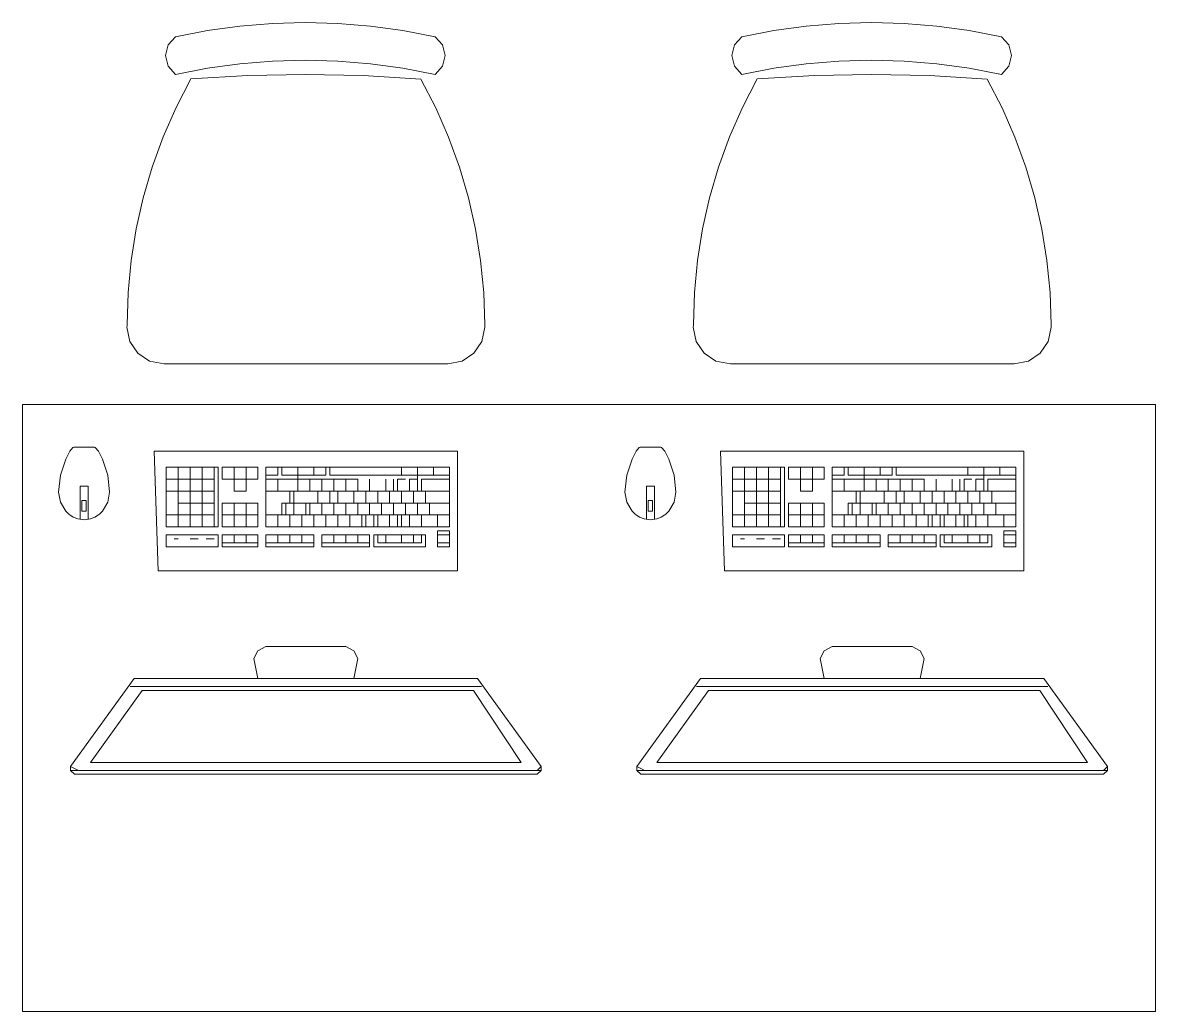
# Model space of a CAD drawing. Header units: millimetres. Extents: x 0 to 1189, y 0 to 841.
# Drawn here: x 832.22 to 846.22, y 531.8 to 544.02 of the extents above; entities that cross this region are included whole.
import ezdxf

# ---------------------------------------------------------------- set-up
doc = ezdxf.new("R2010")
doc.units = ezdxf.units.MM

msp = doc.modelspace()

# ---------------------------------------------------------------- linework, layer by layer
at = {"color": 253, "lineweight": 0, "true_color": 0x999999}
for points in [[(834.104274, 543.841602), (834.501447, 543.917727), (834.901901, 543.972102), (835.304792, 544.004727), (835.709277, 544.015602), (836.113762, 544.004727), (836.516653, 543.972102), (836.917107, 543.917727), (837.314279, 543.841602)], [(841.104285, 543.841602), (841.501458, 543.917727), (841.901911, 543.972102), (842.304802, 544.004727), (842.709287, 544.015602), (843.113772, 544.004727), (843.516664, 543.972102), (843.917117, 543.917727), (844.31429, 543.841602)], [(834.104274, 543.376601), (834.013899, 543.477976), (833.981274, 543.608601), (834.013899, 543.740101), (834.104274, 543.841602)], [(837.314279, 543.841602), (837.404654, 543.740101), (837.437279, 543.608601), (837.404654, 543.477976), (837.314279, 543.376601)], [(841.104285, 543.376601), (841.01391, 543.477976), (840.981285, 543.608601), (841.01391, 543.740101), (841.104285, 543.841602)], [(844.31429, 543.841602), (844.404665, 543.740101), (844.43729, 543.608601), (844.404665, 543.477976), (844.31429, 543.376601)], [(834.104274, 543.376601), (834.501447, 543.452726), (834.901901, 543.507101), (835.304792, 543.539726), (835.709277, 543.550601), (836.113762, 543.539726), (836.516653, 543.507101), (836.917107, 543.452726), (837.314279, 543.376601)], [(841.104285, 543.376601), (841.501458, 543.452726), (841.901911, 543.507101), (842.304802, 543.539726), (842.709287, 543.550601), (843.113772, 543.539726), (843.516664, 543.507101), (843.917117, 543.452726), (844.31429, 543.376601)], [(834.294275, 543.319601), (835.001401, 543.362351), (835.709277, 543.376601), (836.424653, 543.362226), (837.139279, 543.318601)], [(841.294285, 543.319601), (842.001411, 543.362351), (842.709287, 543.376601), (843.424664, 543.362226), (844.13929, 543.318601)], [(833.506273, 540.268596), (833.506273, 540.282596), (833.518928, 540.680187), (833.556695, 541.074941), (833.619283, 541.465711), (833.706399, 541.851349), (833.817748, 542.230705), (833.95304, 542.602631), (834.111979, 542.965979), (834.294275, 543.319601)], [(837.139279, 543.318601), (837.321574, 542.964981), (837.480514, 542.601647), (837.615805, 542.229757), (837.727155, 541.850474), (837.81427, 541.464955), (837.876858, 541.074363), (837.914626, 540.679856), (837.92728, 540.282596), (837.92728, 540.268596)], [(840.506284, 540.268596), (840.506284, 540.282596), (840.518938, 540.680187), (840.556706, 541.074941), (840.619294, 541.465711), (840.706409, 541.851349), (840.817759, 542.230705), (840.95305, 542.602631), (841.11199, 542.965979), (841.294285, 543.319601)], [(844.13929, 543.318601), (844.321585, 542.964981), (844.480525, 542.601647), (844.615816, 542.229757), (844.727166, 541.850474), (844.814281, 541.464955), (844.876869, 541.074363), (844.914637, 540.679856), (844.927291, 540.282596), (844.927291, 540.268596)], [(833.965274, 539.797595), (833.783289, 539.833236), (833.638649, 539.930471), (833.54107, 540.074768), (833.505273, 540.251596), (833.506273, 540.268596)], [(837.92728, 540.268596), (837.92728, 540.251596), (837.891639, 540.074768), (837.794405, 539.930471), (837.650108, 539.833236), (837.473279, 539.797595)], [(840.965285, 539.797595), (840.7833, 539.833236), (840.638659, 539.930471), (840.541081, 540.074768), (840.505284, 540.251596), (840.506284, 540.268596)], [(844.927291, 540.268596), (844.927291, 540.251596), (844.89165, 540.074768), (844.794416, 539.930471), (844.650119, 539.833236), (844.47329, 539.797595)], [(837.467279, 539.797595), (833.965274, 539.797595)], [(844.46729, 539.797595), (840.965285, 539.797595)], [(846.216293, 539.297595), (832.216271, 539.297595)], [(832.216271, 539.297595), (832.216271, 531.797583)], [(846.216293, 531.797583), (846.216293, 539.297595)], [(832.799272, 538.720594), (832.837272, 538.765594)], [(832.837272, 538.765594), (832.848272, 538.770594)], [(832.848272, 538.770594), (832.955273, 538.770594)], [(832.955273, 538.770594), (833.103273, 538.770594)], [(833.103273, 538.770594), (833.114273, 538.765594)], [(833.114273, 538.765594), (833.152273, 538.720594)], [(839.799283, 538.720594), (839.837283, 538.765594)], [(839.837283, 538.765594), (839.848283, 538.770594)], [(839.848283, 538.770594), (839.955283, 538.770594)], [(839.955283, 538.770594), (840.103283, 538.770594)], [(840.103283, 538.770594), (840.114284, 538.765594)], [(840.114284, 538.765594), (840.152284, 538.720594)], [(832.660272, 538.213593), (832.683147, 538.422968), (832.750272, 538.622594)], [(832.750272, 538.622594), (832.789272, 538.704594)], [(832.789272, 538.704594), (832.799272, 538.720594)], [(833.152273, 538.720594), (833.161273, 538.704594)], [(833.161273, 538.704594), (833.201273, 538.622594)], [(833.201273, 538.622594), (833.268398, 538.422968), (833.291273, 538.213593)], [(833.842274, 538.720594), (837.59028, 538.720594)], [(833.892274, 537.241591), (833.842274, 538.720594)], [(837.59028, 538.720594), (837.59028, 537.241591)], [(839.660283, 538.213593), (839.683158, 538.422968), (839.750283, 538.622594)], [(839.750283, 538.622594), (839.789283, 538.704594)], [(839.789283, 538.704594), (839.799283, 538.720594)], [(840.152284, 538.720594), (840.161284, 538.704594)], [(840.161284, 538.704594), (840.201284, 538.622594)], [(840.201284, 538.622594), (840.268409, 538.422968), (840.291284, 538.213593)], [(840.842285, 538.720594), (844.59029, 538.720594)], [(840.892285, 537.241591), (840.842285, 538.720594)], [(844.59029, 538.720594), (844.59029, 537.241591)], [(833.990274, 538.523593), (833.990274, 537.783592)], [(834.631275, 538.523593), (833.990274, 538.523593)], [(833.990274, 538.523593), (833.990274, 537.931593)], [(834.138274, 538.523593), (833.990274, 538.523593)], [(834.138274, 537.931593), (834.138274, 538.523593)], [(834.138274, 538.523593), (834.286275, 538.523593)], [(834.138274, 538.375593), (834.138274, 538.523593)], [(834.286275, 538.523593), (834.286275, 538.375593)], [(834.286275, 538.523593), (834.286275, 538.375593)], [(834.582275, 538.523593), (834.335275, 538.523593)], [(834.434275, 538.523593), (834.434275, 537.783592)], [(834.582275, 538.375593), (834.582275, 538.523593)], [(834.631275, 537.783592), (834.631275, 538.523593)], [(834.681275, 538.523593), (834.977276, 538.523593)], [(834.681275, 538.424593), (834.681275, 538.523593)], [(834.681275, 538.523593), (834.681275, 538.375593)], [(835.124276, 538.523593), (834.681275, 538.523593)], [(834.829275, 538.375593), (834.829275, 538.523593)], [(834.977276, 538.523593), (834.977276, 538.424593)], [(834.977276, 538.227593), (834.977276, 538.523593)], [(835.026276, 538.523593), (835.124276, 538.523593)], [(835.124276, 538.523593), (835.124276, 538.424593)], [(835.124276, 538.375593), (835.124276, 538.523593)], [(835.223276, 538.523593), (835.223276, 537.783592)], [(837.49228, 538.523593), (835.223276, 538.523593)], [(835.223276, 538.523593), (835.371276, 538.523593)], [(835.223276, 538.424593), (835.223276, 538.523593)], [(835.371276, 538.523593), (835.371276, 538.424593)], [(835.420276, 538.523593), (835.618277, 538.523593)], [(835.420276, 538.424593), (835.420276, 538.523593)], [(835.618277, 538.523593), (835.963277, 538.523593)], [(835.618277, 538.523593), (835.618277, 538.227593)], [(835.618277, 538.424593), (835.618277, 538.523593)], [(835.815277, 538.424593), (835.815277, 538.523593)], [(835.815277, 538.523593), (835.815277, 538.424593)], [(835.963277, 538.523593), (835.963277, 538.424593)], [(836.012277, 538.523593), (836.012277, 538.424593)], [(836.900279, 538.523593), (836.012277, 538.523593)], [(836.900279, 538.523593), (837.097279, 538.523593)], [(836.900279, 538.424593), (836.900279, 538.523593)], [(836.900279, 538.424593), (836.900279, 538.523593)], [(837.097279, 538.523593), (837.49228, 538.523593)], [(837.097279, 538.227593), (837.097279, 538.523593)], [(837.097279, 538.523593), (837.097279, 538.424593)], [(837.294279, 538.523593), (837.294279, 538.424593)], [(837.49228, 537.783592), (837.49228, 538.523593)], [(837.49228, 538.523593), (837.49228, 538.424593)], [(840.990285, 538.523593), (840.990285, 537.783592)], [(841.631286, 538.523593), (840.990285, 538.523593)], [(840.990285, 538.523593), (840.990285, 537.931593)], [(841.138285, 538.523593), (840.990285, 538.523593)], [(841.138285, 537.931593), (841.138285, 538.523593)], [(841.138285, 538.523593), (841.286285, 538.523593)], [(841.138285, 538.375593), (841.138285, 538.523593)], [(841.286285, 538.523593), (841.286285, 538.375593)], [(841.286285, 538.523593), (841.286285, 538.375593)], [(841.582286, 538.523593), (841.335285, 538.523593)], [(841.434286, 538.523593), (841.434286, 537.783592)], [(841.582286, 538.375593), (841.582286, 538.523593)], [(841.631286, 537.783592), (841.631286, 538.523593)], [(841.681286, 538.523593), (841.977286, 538.523593)], [(841.681286, 538.424593), (841.681286, 538.523593)], [(841.681286, 538.523593), (841.681286, 538.375593)], [(842.124287, 538.523593), (841.681286, 538.523593)], [(841.829286, 538.375593), (841.829286, 538.523593)], [(841.977286, 538.523593), (841.977286, 538.424593)], [(841.977286, 538.227593), (841.977286, 538.523593)], [(842.026286, 538.523593), (842.124287, 538.523593)], [(842.124287, 538.523593), (842.124287, 538.424593)], [(842.124287, 538.375593), (842.124287, 538.523593)], [(842.223287, 538.523593), (842.223287, 537.783592)], [(844.49229, 538.523593), (842.223287, 538.523593)], [(842.223287, 538.523593), (842.371287, 538.523593)], [(842.223287, 538.424593), (842.223287, 538.523593)], [(842.371287, 538.523593), (842.371287, 538.424593)], [(842.420287, 538.523593), (842.618287, 538.523593)], [(842.420287, 538.424593), (842.420287, 538.523593)], [(842.618287, 538.523593), (842.963288, 538.523593)], [(842.618287, 538.523593), (842.618287, 538.227593)], [(842.618287, 538.424593), (842.618287, 538.523593)], [(842.815288, 538.424593), (842.815288, 538.523593)], [(842.815288, 538.523593), (842.815288, 538.424593)], [(842.963288, 538.523593), (842.963288, 538.424593)], [(843.012288, 538.523593), (843.012288, 538.424593)], [(843.900289, 538.523593), (843.012288, 538.523593)], [(843.900289, 538.523593), (844.09729, 538.523593)], [(843.900289, 538.424593), (843.900289, 538.523593)], [(843.900289, 538.424593), (843.900289, 538.523593)], [(844.09729, 538.523593), (844.49229, 538.523593)], [(844.09729, 538.227593), (844.09729, 538.523593)], [(844.09729, 538.523593), (844.09729, 538.424593)], [(844.29429, 538.523593), (844.29429, 538.424593)], [(844.49229, 537.783592), (844.49229, 538.523593)], [(844.49229, 538.523593), (844.49229, 538.424593)], [(833.990274, 538.375593), (834.286275, 538.375593)], [(834.138274, 537.931593), (834.138274, 538.375593)], [(834.286275, 537.931593), (834.286275, 538.375593)], [(834.286275, 538.375593), (834.582275, 538.375593)], [(834.335275, 538.375593), (834.582275, 538.375593)], [(834.582275, 538.375593), (834.582275, 537.931593)], [(834.681275, 538.375593), (834.829275, 538.375593)], [(834.681275, 538.375593), (835.124276, 538.375593)], [(834.829275, 538.227593), (834.829275, 538.375593)], [(834.829275, 538.227593), (834.829275, 538.375593)], [(834.977276, 538.375593), (834.977276, 538.227593)], [(835.371276, 538.424593), (835.223276, 538.424593)], [(835.223276, 538.227593), (835.223276, 538.375593)], [(835.618277, 538.375593), (835.223276, 538.375593)], [(835.371276, 538.375593), (835.371276, 538.227593)], [(835.371276, 538.375593), (835.371276, 538.227593)], [(835.618277, 538.424593), (835.420276, 538.424593)], [(835.963277, 538.424593), (835.618277, 538.424593)], [(835.618277, 538.227593), (835.618277, 538.375593)], [(835.618277, 538.375593), (835.914277, 538.375593)], [(835.766277, 538.227593), (835.766277, 538.375593)], [(835.914277, 538.227593), (835.914277, 538.375593)], [(835.914277, 538.375593), (836.357278, 538.375593)], [(836.012277, 538.424593), (836.900279, 538.424593)], [(836.061277, 538.227593), (836.061277, 538.375593)], [(836.209278, 538.227593), (836.209278, 538.375593)], [(836.357278, 538.227593), (836.357278, 538.375593)], [(836.505278, 538.375593), (836.505278, 538.227593)], [(836.703278, 538.227593), (836.703278, 538.375593)], [(836.801278, 538.375593), (836.801278, 538.227593)], [(836.851279, 538.375593), (836.949279, 538.375593)], [(836.851279, 538.227593), (836.851279, 538.375593)], [(837.49228, 538.424593), (836.900279, 538.424593)], [(836.998279, 538.375593), (837.097279, 538.375593)], [(836.998279, 538.227593), (836.998279, 538.375593)], [(837.146279, 538.375593), (837.146279, 538.227593)], [(837.49228, 538.375593), (837.146279, 538.375593)], [(837.49228, 538.227593), (837.49228, 538.375593)], [(840.990285, 538.375593), (841.286285, 538.375593)], [(841.138285, 537.931593), (841.138285, 538.375593)], [(841.286285, 537.931593), (841.286285, 538.375593)], [(841.286285, 538.375593), (841.582286, 538.375593)], [(841.335285, 538.375593), (841.582286, 538.375593)], [(841.582286, 538.375593), (841.582286, 537.931593)], [(841.681286, 538.375593), (841.829286, 538.375593)], [(841.681286, 538.375593), (842.124287, 538.375593)], [(841.829286, 538.227593), (841.829286, 538.375593)], [(841.829286, 538.227593), (841.829286, 538.375593)], [(841.977286, 538.375593), (841.977286, 538.227593)], [(842.371287, 538.424593), (842.223287, 538.424593)], [(842.223287, 538.227593), (842.223287, 538.375593)], [(842.618287, 538.375593), (842.223287, 538.375593)], [(842.371287, 538.375593), (842.371287, 538.227593)], [(842.371287, 538.375593), (842.371287, 538.227593)], [(842.618287, 538.424593), (842.420287, 538.424593)], [(842.963288, 538.424593), (842.618287, 538.424593)], [(842.618287, 538.227593), (842.618287, 538.375593)], [(842.618287, 538.375593), (842.914288, 538.375593)], [(842.766288, 538.227593), (842.766288, 538.375593)], [(842.914288, 538.227593), (842.914288, 538.375593)], [(842.914288, 538.375593), (843.357288, 538.375593)], [(843.012288, 538.424593), (843.900289, 538.424593)], [(843.061288, 538.227593), (843.061288, 538.375593)], [(843.209288, 538.227593), (843.209288, 538.375593)], [(843.357288, 538.227593), (843.357288, 538.375593)], [(843.505289, 538.375593), (843.505289, 538.227593)], [(843.703289, 538.227593), (843.703289, 538.375593)], [(843.801289, 538.375593), (843.801289, 538.227593)], [(843.851289, 538.375593), (843.949289, 538.375593)], [(843.851289, 538.227593), (843.851289, 538.375593)], [(844.49229, 538.424593), (843.900289, 538.424593)], [(843.998289, 538.375593), (844.09729, 538.375593)], [(843.998289, 538.227593), (843.998289, 538.375593)], [(844.14629, 538.375593), (844.14629, 538.227593)], [(844.49229, 538.375593), (844.14629, 538.375593)], [(844.49229, 538.227593), (844.49229, 538.375593)], [(832.750272, 537.980593), (832.683522, 538.088843), (832.660272, 538.213593)], [(833.025273, 538.286593), (832.926273, 538.286593)], [(832.926273, 538.286593), (832.926273, 537.874592)], [(833.025273, 537.874592), (833.025273, 538.286593)], [(833.291273, 538.213593), (833.268023, 538.088843), (833.201273, 537.980593)], [(833.990274, 538.227593), (834.138274, 538.227593)], [(834.434275, 538.227593), (834.138274, 538.227593)], [(834.582275, 538.227593), (834.434275, 538.227593)], [(834.977276, 538.227593), (834.829275, 538.227593)], [(834.977276, 538.227593), (834.829275, 538.227593)], [(835.223276, 538.227593), (835.519276, 538.227593)], [(835.371276, 538.227593), (835.223276, 538.227593)], [(835.223276, 537.931593), (835.223276, 538.227593)], [(835.371276, 538.227593), (835.618277, 538.227593)], [(835.519276, 538.227593), (835.519276, 538.079593)], [(835.568277, 538.079593), (835.568277, 538.227593)], [(835.568277, 538.227593), (835.667277, 538.227593)], [(836.801278, 538.227593), (835.618277, 538.227593)], [(835.667277, 538.227593), (836.752278, 538.227593)], [(835.864277, 538.079593), (835.864277, 538.227593)], [(836.061277, 538.227593), (835.914277, 538.227593)], [(836.012277, 538.079593), (836.012277, 538.227593)], [(836.111277, 538.227593), (836.111277, 538.079593)], [(836.308278, 538.079593), (836.308278, 538.227593)], [(836.456278, 538.079593), (836.456278, 538.227593)], [(836.604278, 538.227593), (836.604278, 538.079593)], [(836.604278, 538.079593), (836.604278, 538.227593)], [(836.752278, 538.227593), (836.900279, 538.227593)], [(836.752278, 538.079593), (836.752278, 538.227593)], [(836.851279, 538.227593), (837.196279, 538.227593)], [(836.900279, 538.227593), (836.900279, 538.079593)], [(837.048279, 538.227593), (837.048279, 538.079593)], [(837.048279, 538.079593), (837.048279, 538.227593)], [(837.146279, 538.227593), (837.49228, 538.227593)], [(837.49228, 538.227593), (837.196279, 538.227593)], [(837.196279, 538.227593), (837.196279, 538.079593)], [(837.196279, 538.227593), (837.196279, 538.079593)], [(837.49228, 538.079593), (837.49228, 538.227593)], [(839.750283, 537.980593), (839.683533, 538.088843), (839.660283, 538.213593)], [(840.025283, 538.286593), (839.926283, 538.286593)], [(839.926283, 538.286593), (839.926283, 537.874592)], [(840.025283, 537.874592), (840.025283, 538.286593)], [(840.291284, 538.213593), (840.268034, 538.088843), (840.201284, 537.980593)], [(840.990285, 538.227593), (841.138285, 538.227593)], [(841.434286, 538.227593), (841.138285, 538.227593)], [(841.582286, 538.227593), (841.434286, 538.227593)], [(841.977286, 538.227593), (841.829286, 538.227593)], [(841.977286, 538.227593), (841.829286, 538.227593)], [(842.223287, 538.227593), (842.519287, 538.227593)], [(842.371287, 538.227593), (842.223287, 538.227593)], [(842.223287, 537.931593), (842.223287, 538.227593)], [(842.371287, 538.227593), (842.618287, 538.227593)], [(842.519287, 538.227593), (842.519287, 538.079593)], [(842.568287, 538.079593), (842.568287, 538.227593)], [(842.568287, 538.227593), (842.667287, 538.227593)], [(843.801289, 538.227593), (842.618287, 538.227593)], [(842.667287, 538.227593), (843.752289, 538.227593)], [(842.864288, 538.079593), (842.864288, 538.227593)], [(843.061288, 538.227593), (842.914288, 538.227593)], [(843.012288, 538.079593), (843.012288, 538.227593)], [(843.111288, 538.227593), (843.111288, 538.079593)], [(843.308288, 538.079593), (843.308288, 538.227593)], [(843.456289, 538.079593), (843.456289, 538.227593)], [(843.604289, 538.227593), (843.604289, 538.079593)], [(843.604289, 538.079593), (843.604289, 538.227593)], [(843.752289, 538.227593), (843.900289, 538.227593)], [(843.752289, 538.079593), (843.752289, 538.227593)], [(843.851289, 538.227593), (844.19629, 538.227593)], [(843.900289, 538.227593), (843.900289, 538.079593)], [(844.04829, 538.227593), (844.04829, 538.079593)], [(844.04829, 538.079593), (844.04829, 538.227593)], [(844.14629, 538.227593), (844.49229, 538.227593)], [(844.49229, 538.227593), (844.19629, 538.227593)], [(844.19629, 538.227593), (844.19629, 538.079593)], [(844.19629, 538.227593), (844.19629, 538.079593)], [(844.49229, 538.079593), (844.49229, 538.227593)], [(832.949273, 537.980593), (832.949273, 538.110593)], [(832.949273, 538.110593), (833.002273, 538.110593)], [(833.002273, 538.110593), (833.002273, 537.980593)], [(834.138274, 538.079593), (834.286275, 538.079593)], [(834.286275, 538.079593), (834.582275, 538.079593)], [(834.681275, 537.931593), (834.681275, 538.079593)], [(834.681275, 538.079593), (834.681275, 537.783592)], [(834.681275, 538.079593), (835.124276, 538.079593)], [(835.124276, 538.079593), (834.681275, 538.079593)], [(834.829275, 538.079593), (834.829275, 537.931593)], [(834.977276, 538.079593), (834.977276, 537.783592)], [(835.124276, 537.783592), (835.124276, 538.079593)], [(835.124276, 538.079593), (835.124276, 537.931593)], [(835.519276, 538.079593), (835.420276, 538.079593)], [(835.420276, 538.079593), (835.420276, 537.931593)], [(835.815277, 538.079593), (835.470276, 538.079593)], [(835.470276, 537.931593), (835.470276, 538.079593)], [(835.568277, 538.079593), (835.568277, 537.931593)], [(835.716277, 537.931593), (835.716277, 538.079593)], [(835.766277, 537.931593), (835.766277, 538.079593)], [(835.766277, 538.079593), (836.061277, 538.079593)], [(836.012277, 538.079593), (835.815277, 538.079593)], [(835.914277, 538.079593), (835.914277, 537.931593)], [(837.048279, 538.079593), (836.012277, 538.079593)], [(836.061277, 537.931593), (836.061277, 538.079593)], [(836.061277, 538.079593), (836.061277, 537.931593)], [(836.209278, 537.931593), (836.209278, 538.079593)], [(836.357278, 537.931593), (836.357278, 538.079593)], [(836.505278, 538.079593), (836.505278, 537.931593)], [(836.505278, 537.931593), (836.505278, 538.079593)], [(836.653278, 537.931593), (836.653278, 538.079593)], [(836.801278, 537.931593), (836.801278, 538.079593)], [(837.196279, 538.079593), (836.949279, 538.079593)], [(836.949279, 537.931593), (836.949279, 538.079593)], [(836.949279, 538.079593), (836.949279, 537.931593)], [(837.097279, 538.079593), (837.245279, 538.079593)], [(837.097279, 537.931593), (837.097279, 538.079593)], [(837.196279, 538.079593), (837.49228, 538.079593)], [(837.245279, 538.079593), (837.245279, 537.931593)], [(837.245279, 538.079593), (837.245279, 537.931593)], [(837.49228, 538.079593), (837.245279, 538.079593)], [(837.49228, 537.931593), (837.49228, 538.079593)], [(839.949283, 537.980593), (839.949283, 538.110593)], [(839.949283, 538.110593), (840.002283, 538.110593)], [(840.002283, 538.110593), (840.002283, 537.980593)], [(841.138285, 538.079593), (841.286285, 538.079593)], [(841.286285, 538.079593), (841.582286, 538.079593)], [(841.681286, 537.931593), (841.681286, 538.079593)], [(841.681286, 538.079593), (841.681286, 537.783592)], [(841.681286, 538.079593), (842.124287, 538.079593)], [(842.124287, 538.079593), (841.681286, 538.079593)], [(841.829286, 538.079593), (841.829286, 537.931593)], [(841.977286, 538.079593), (841.977286, 537.783592)], [(842.124287, 537.783592), (842.124287, 538.079593)], [(842.124287, 538.079593), (842.124287, 537.931593)], [(842.519287, 538.079593), (842.420287, 538.079593)], [(842.420287, 538.079593), (842.420287, 537.931593)], [(842.815288, 538.079593), (842.470287, 538.079593)], [(842.470287, 537.931593), (842.470287, 538.079593)], [(842.568287, 538.079593), (842.568287, 537.931593)], [(842.716287, 537.931593), (842.716287, 538.079593)], [(842.766288, 537.931593), (842.766288, 538.079593)], [(842.766288, 538.079593), (843.061288, 538.079593)], [(843.012288, 538.079593), (842.815288, 538.079593)], [(842.914288, 538.079593), (842.914288, 537.931593)], [(844.04829, 538.079593), (843.012288, 538.079593)], [(843.061288, 537.931593), (843.061288, 538.079593)], [(843.061288, 538.079593), (843.061288, 537.931593)], [(843.209288, 537.931593), (843.209288, 538.079593)], [(843.357288, 537.931593), (843.357288, 538.079593)], [(843.505289, 538.079593), (843.505289, 537.931593)], [(843.505289, 537.931593), (843.505289, 538.079593)], [(843.653289, 537.931593), (843.653289, 538.079593)], [(843.801289, 537.931593), (843.801289, 538.079593)], [(844.19629, 538.079593), (843.949289, 538.079593)], [(843.949289, 537.931593), (843.949289, 538.079593)], [(843.949289, 538.079593), (843.949289, 537.931593)], [(844.09729, 538.079593), (844.24529, 538.079593)], [(844.09729, 537.931593), (844.09729, 538.079593)], [(844.19629, 538.079593), (844.49229, 538.079593)], [(844.24529, 538.079593), (844.24529, 537.931593)], [(844.24529, 538.079593), (844.24529, 537.931593)], [(844.49229, 538.079593), (844.24529, 538.079593)], [(844.49229, 537.931593), (844.49229, 538.079593)], [(832.786272, 537.942593), (832.750272, 537.980593)], [(832.799272, 537.931593), (832.786272, 537.942593)], [(832.841272, 537.906592), (832.799272, 537.931593)], [(832.898272, 537.882592), (832.841272, 537.906592)], [(832.975273, 537.869592), (832.898272, 537.882592)], [(833.002273, 537.980593), (832.949273, 537.980593)], [(833.053273, 537.882592), (832.975273, 537.869592)], [(833.110273, 537.906592), (833.053273, 537.882592)], [(833.152273, 537.931593), (833.110273, 537.906592)], [(833.165273, 537.942593), (833.152273, 537.931593)], [(833.201273, 537.980593), (833.165273, 537.942593)], [(833.990274, 537.931593), (834.434275, 537.931593)], [(833.990274, 537.783592), (833.990274, 537.931593)], [(833.990274, 537.931593), (834.138274, 537.931593)], [(834.138274, 537.931593), (834.138274, 537.783592)], [(834.286275, 537.931593), (834.187274, 537.931593)], [(834.286275, 537.931593), (834.286275, 537.783592)], [(834.582275, 537.931593), (834.335275, 537.931593)], [(834.483275, 537.931593), (834.582275, 537.931593)], [(834.582275, 537.931593), (834.582275, 537.783592)], [(834.681275, 537.783592), (834.681275, 537.931593)], [(835.124276, 537.931593), (834.681275, 537.931593)], [(834.829275, 537.931593), (834.829275, 537.783592)], [(835.124276, 537.931593), (835.124276, 537.783592)], [(835.223276, 537.931593), (835.371276, 537.931593)], [(835.223276, 537.783592), (835.223276, 537.931593)], [(835.420276, 537.931593), (835.223276, 537.931593)], [(835.371276, 537.783592), (835.371276, 537.931593)], [(835.371276, 537.931593), (835.519276, 537.931593)], [(835.716277, 537.931593), (835.470276, 537.931593)], [(835.519276, 537.931593), (835.963277, 537.931593)], [(835.519276, 537.783592), (835.519276, 537.931593)], [(835.667277, 537.931593), (835.667277, 537.783592)], [(835.667277, 537.783592), (835.667277, 537.931593)], [(836.061277, 537.931593), (835.766277, 537.931593)], [(835.815277, 537.931593), (835.815277, 537.783592)], [(836.653278, 537.931593), (835.963277, 537.931593)], [(835.963277, 537.931593), (835.963277, 537.783592)], [(836.209278, 537.931593), (836.061277, 537.931593)], [(836.111277, 537.931593), (836.111277, 537.783592)], [(836.111277, 537.783592), (836.111277, 537.931593)], [(836.259278, 537.931593), (836.259278, 537.783592)], [(836.407278, 537.931593), (836.407278, 537.783592)], [(836.456278, 537.931593), (836.555278, 537.931593)], [(836.456278, 537.783592), (836.456278, 537.931593)], [(836.555278, 537.931593), (836.555278, 537.783592)], [(836.604278, 537.931593), (836.703278, 537.931593)], [(836.604278, 537.783592), (836.604278, 537.931593)], [(836.653278, 537.931593), (837.49228, 537.931593)], [(836.752278, 537.783592), (836.752278, 537.931593)], [(836.851279, 537.931593), (836.851279, 537.783592)], [(836.900279, 537.783592), (836.900279, 537.931593)], [(836.998279, 537.931593), (836.998279, 537.783592)], [(837.146279, 537.931593), (837.146279, 537.783592)], [(837.245279, 537.931593), (837.49228, 537.931593)], [(837.344279, 537.931593), (837.344279, 537.783592)], [(837.344279, 537.783592), (837.344279, 537.931593)], [(837.49228, 537.931593), (837.49228, 537.783592)], [(839.786283, 537.942593), (839.750283, 537.980593)], [(839.799283, 537.931593), (839.786283, 537.942593)], [(839.841283, 537.906592), (839.799283, 537.931593)], [(839.898283, 537.882592), (839.841283, 537.906592)], [(839.975283, 537.869592), (839.898283, 537.882592)], [(840.002283, 537.980593), (839.949283, 537.980593)], [(840.053283, 537.882592), (839.975283, 537.869592)], [(840.110283, 537.906592), (840.053283, 537.882592)], [(840.152284, 537.931593), (840.110283, 537.906592)], [(840.165284, 537.942593), (840.152284, 537.931593)], [(840.201284, 537.980593), (840.165284, 537.942593)], [(840.990285, 537.931593), (841.434286, 537.931593)], [(840.990285, 537.783592), (840.990285, 537.931593)], [(840.990285, 537.931593), (841.138285, 537.931593)], [(841.138285, 537.931593), (841.138285, 537.783592)], [(841.286285, 537.931593), (841.187285, 537.931593)], [(841.286285, 537.931593), (841.286285, 537.783592)], [(841.582286, 537.931593), (841.335285, 537.931593)], [(841.483286, 537.931593), (841.582286, 537.931593)], [(841.582286, 537.931593), (841.582286, 537.783592)], [(841.681286, 537.783592), (841.681286, 537.931593)], [(842.124287, 537.931593), (841.681286, 537.931593)], [(841.829286, 537.931593), (841.829286, 537.783592)], [(842.124287, 537.931593), (842.124287, 537.783592)], [(842.223287, 537.931593), (842.371287, 537.931593)], [(842.223287, 537.783592), (842.223287, 537.931593)], [(842.420287, 537.931593), (842.223287, 537.931593)], [(842.371287, 537.783592), (842.371287, 537.931593)], [(842.371287, 537.931593), (842.519287, 537.931593)], [(842.716287, 537.931593), (842.470287, 537.931593)], [(842.519287, 537.931593), (842.963288, 537.931593)], [(842.519287, 537.783592), (842.519287, 537.931593)], [(842.667287, 537.931593), (842.667287, 537.783592)], [(842.667287, 537.783592), (842.667287, 537.931593)], [(843.061288, 537.931593), (842.766288, 537.931593)], [(842.815288, 537.931593), (842.815288, 537.783592)], [(843.653289, 537.931593), (842.963288, 537.931593)], [(842.963288, 537.931593), (842.963288, 537.783592)], [(843.209288, 537.931593), (843.061288, 537.931593)], [(843.111288, 537.931593), (843.111288, 537.783592)], [(843.111288, 537.783592), (843.111288, 537.931593)], [(843.259288, 537.931593), (843.259288, 537.783592)], [(843.407289, 537.931593), (843.407289, 537.783592)], [(843.456289, 537.931593), (843.555289, 537.931593)], [(843.456289, 537.783592), (843.456289, 537.931593)], [(843.555289, 537.931593), (843.555289, 537.783592)], [(843.604289, 537.931593), (843.703289, 537.931593)], [(843.604289, 537.783592), (843.604289, 537.931593)], [(843.653289, 537.931593), (844.49229, 537.931593)], [(843.752289, 537.783592), (843.752289, 537.931593)], [(843.851289, 537.931593), (843.851289, 537.783592)], [(843.900289, 537.783592), (843.900289, 537.931593)], [(843.998289, 537.931593), (843.998289, 537.783592)], [(844.14629, 537.931593), (844.14629, 537.783592)], [(844.24529, 537.931593), (844.49229, 537.931593)], [(844.34429, 537.931593), (844.34429, 537.783592)], [(844.34429, 537.783592), (844.34429, 537.931593)], [(844.49229, 537.931593), (844.49229, 537.783592)], [(834.138274, 537.783592), (833.990274, 537.783592)], [(833.990274, 537.783592), (834.631275, 537.783592)], [(834.582275, 537.783592), (834.187274, 537.783592)], [(834.829275, 537.783592), (834.681275, 537.783592)], [(834.681275, 537.783592), (835.124276, 537.783592)], [(834.977276, 537.783592), (834.829275, 537.783592)], [(835.124276, 537.783592), (835.026276, 537.783592)], [(835.223276, 537.783592), (837.49228, 537.783592)], [(835.519276, 537.783592), (835.223276, 537.783592)], [(835.667277, 537.783592), (835.519276, 537.783592)], [(835.815277, 537.783592), (835.667277, 537.783592)], [(835.963277, 537.783592), (835.815277, 537.783592)], [(836.703278, 537.783592), (836.456278, 537.783592)], [(836.998279, 537.783592), (836.752278, 537.783592)], [(837.146279, 537.783592), (837.048279, 537.783592)], [(837.49228, 537.783592), (837.196279, 537.783592)], [(841.138285, 537.783592), (840.990285, 537.783592)], [(840.990285, 537.783592), (841.631286, 537.783592)], [(841.582286, 537.783592), (841.187285, 537.783592)], [(841.829286, 537.783592), (841.681286, 537.783592)], [(841.681286, 537.783592), (842.124287, 537.783592)], [(841.977286, 537.783592), (841.829286, 537.783592)], [(842.124287, 537.783592), (842.026286, 537.783592)], [(842.223287, 537.783592), (844.49229, 537.783592)], [(842.519287, 537.783592), (842.223287, 537.783592)], [(842.667287, 537.783592), (842.519287, 537.783592)], [(842.815288, 537.783592), (842.667287, 537.783592)], [(842.963288, 537.783592), (842.815288, 537.783592)], [(843.703289, 537.783592), (843.456289, 537.783592)], [(843.998289, 537.783592), (843.752289, 537.783592)], [(844.14629, 537.783592), (844.04829, 537.783592)], [(844.49229, 537.783592), (844.19629, 537.783592)], [(833.990274, 537.685592), (833.990274, 537.537592)], [(834.631275, 537.685592), (833.990274, 537.685592)], [(834.089274, 537.635592), (834.138274, 537.635592)], [(834.138274, 537.635592), (834.089274, 537.635592)], [(834.286275, 537.635592), (834.385275, 537.635592)], [(834.385275, 537.635592), (834.286275, 537.635592)], [(834.582275, 537.635592), (834.483275, 537.635592)], [(834.582275, 537.635592), (834.483275, 537.635592)], [(834.631275, 537.537592), (834.631275, 537.685592)], [(834.681275, 537.685592), (835.124276, 537.685592)], [(835.124276, 537.685592), (834.681275, 537.685592)], [(834.681275, 537.586592), (834.681275, 537.685592)], [(834.681275, 537.685592), (834.681275, 537.537592)], [(834.829275, 537.685592), (834.829275, 537.586592)], [(834.977276, 537.685592), (834.977276, 537.586592)], [(835.124276, 537.685592), (835.124276, 537.586592)], [(835.124276, 537.537592), (835.124276, 537.685592)], [(835.223276, 537.685592), (835.519276, 537.685592)], [(835.223276, 537.586592), (835.223276, 537.685592)], [(835.223276, 537.685592), (835.223276, 537.537592)], [(835.815277, 537.685592), (835.223276, 537.685592)], [(835.371276, 537.586592), (835.371276, 537.685592)], [(835.519276, 537.685592), (835.667277, 537.685592)], [(835.519276, 537.685592), (835.519276, 537.586592)], [(835.667277, 537.685592), (835.815277, 537.685592)], [(835.667277, 537.685592), (835.667277, 537.586592)], [(835.815277, 537.685592), (835.815277, 537.586592)], [(835.815277, 537.537592), (835.815277, 537.685592)], [(835.914277, 537.685592), (836.160277, 537.685592)], [(835.914277, 537.586592), (835.914277, 537.685592)], [(835.914277, 537.685592), (835.914277, 537.537592)], [(836.505278, 537.685592), (835.914277, 537.685592)], [(836.061277, 537.586592), (836.061277, 537.685592)], [(836.209278, 537.586592), (836.209278, 537.685592)], [(836.209278, 537.685592), (836.505278, 537.685592)], [(836.357278, 537.586592), (836.357278, 537.685592)], [(836.505278, 537.685592), (836.505278, 537.586592)], [(836.505278, 537.537592), (836.505278, 537.685592)], [(837.196279, 537.685592), (836.555278, 537.685592)], [(836.555278, 537.685592), (836.555278, 537.537592)], [(836.604278, 537.586592), (836.604278, 537.685592)], [(836.604278, 537.685592), (837.146279, 537.685592)], [(836.703278, 537.685592), (836.703278, 537.586592)], [(836.900279, 537.586592), (836.900279, 537.685592)], [(837.048279, 537.586592), (837.048279, 537.685592)], [(837.146279, 537.685592), (837.146279, 537.586592)], [(837.196279, 537.537592), (837.196279, 537.685592)], [(837.344279, 537.734592), (837.49228, 537.734592)], [(837.344279, 537.537592), (837.344279, 537.734592)], [(837.344279, 537.685592), (837.49228, 537.685592)], [(837.344279, 537.586592), (837.344279, 537.685592)], [(837.49228, 537.734592), (837.49228, 537.537592)], [(837.49228, 537.685592), (837.49228, 537.586592)], [(840.990285, 537.685592), (840.990285, 537.537592)], [(841.631286, 537.685592), (840.990285, 537.685592)], [(841.089285, 537.635592), (841.138285, 537.635592)], [(841.138285, 537.635592), (841.089285, 537.635592)], [(841.286285, 537.635592), (841.385285, 537.635592)], [(841.385285, 537.635592), (841.286285, 537.635592)], [(841.582286, 537.635592), (841.483286, 537.635592)], [(841.582286, 537.635592), (841.483286, 537.635592)], [(841.631286, 537.537592), (841.631286, 537.685592)], [(841.681286, 537.685592), (842.124287, 537.685592)], [(842.124287, 537.685592), (841.681286, 537.685592)], [(841.681286, 537.586592), (841.681286, 537.685592)], [(841.681286, 537.685592), (841.681286, 537.537592)], [(841.829286, 537.685592), (841.829286, 537.586592)], [(841.977286, 537.685592), (841.977286, 537.586592)], [(842.124287, 537.685592), (842.124287, 537.586592)], [(842.124287, 537.537592), (842.124287, 537.685592)], [(842.223287, 537.685592), (842.519287, 537.685592)], [(842.223287, 537.586592), (842.223287, 537.685592)], [(842.223287, 537.685592), (842.223287, 537.537592)], [(842.815288, 537.685592), (842.223287, 537.685592)], [(842.371287, 537.586592), (842.371287, 537.685592)], [(842.519287, 537.685592), (842.667287, 537.685592)], [(842.519287, 537.685592), (842.519287, 537.586592)], [(842.667287, 537.685592), (842.815288, 537.685592)], [(842.667287, 537.685592), (842.667287, 537.586592)], [(842.815288, 537.685592), (842.815288, 537.586592)], [(842.815288, 537.537592), (842.815288, 537.685592)], [(842.914288, 537.685592), (843.160288, 537.685592)], [(842.914288, 537.586592), (842.914288, 537.685592)], [(842.914288, 537.685592), (842.914288, 537.537592)], [(843.505289, 537.685592), (842.914288, 537.685592)], [(843.061288, 537.586592), (843.061288, 537.685592)], [(843.209288, 537.586592), (843.209288, 537.685592)], [(843.209288, 537.685592), (843.505289, 537.685592)], [(843.357288, 537.586592), (843.357288, 537.685592)], [(843.505289, 537.685592), (843.505289, 537.586592)], [(843.505289, 537.537592), (843.505289, 537.685592)], [(844.19629, 537.685592), (843.555289, 537.685592)], [(843.555289, 537.685592), (843.555289, 537.537592)], [(843.604289, 537.586592), (843.604289, 537.685592)], [(843.604289, 537.685592), (844.14629, 537.685592)], [(843.703289, 537.685592), (843.703289, 537.586592)], [(843.900289, 537.586592), (843.900289, 537.685592)], [(844.04829, 537.586592), (844.04829, 537.685592)], [(844.14629, 537.685592), (844.14629, 537.586592)], [(844.19629, 537.537592), (844.19629, 537.685592)], [(844.34429, 537.734592), (844.49229, 537.734592)], [(844.34429, 537.537592), (844.34429, 537.734592)], [(844.34429, 537.685592), (844.49229, 537.685592)], [(844.34429, 537.586592), (844.34429, 537.685592)], [(844.49229, 537.734592), (844.49229, 537.537592)], [(844.49229, 537.685592), (844.49229, 537.586592)], [(833.990274, 537.537592), (834.631275, 537.537592)], [(835.124276, 537.586592), (834.681275, 537.586592)], [(834.681275, 537.537592), (835.124276, 537.537592)], [(835.519276, 537.586592), (835.223276, 537.586592)], [(835.223276, 537.537592), (835.815277, 537.537592)], [(835.815277, 537.586592), (835.519276, 537.586592)], [(836.209278, 537.586592), (835.914277, 537.586592)], [(835.914277, 537.537592), (836.505278, 537.537592)], [(836.505278, 537.586592), (836.209278, 537.586592)], [(836.555278, 537.537592), (837.196279, 537.537592)], [(837.146279, 537.586592), (836.604278, 537.586592)], [(837.49228, 537.586592), (837.344279, 537.586592)], [(837.49228, 537.537592), (837.344279, 537.537592)], [(840.990285, 537.537592), (841.631286, 537.537592)], [(842.124287, 537.586592), (841.681286, 537.586592)], [(841.681286, 537.537592), (842.124287, 537.537592)], [(842.519287, 537.586592), (842.223287, 537.586592)], [(842.223287, 537.537592), (842.815288, 537.537592)], [(842.815288, 537.586592), (842.519287, 537.586592)], [(843.209288, 537.586592), (842.914288, 537.586592)], [(842.914288, 537.537592), (843.505289, 537.537592)], [(843.505289, 537.586592), (843.209288, 537.586592)], [(843.555289, 537.537592), (844.19629, 537.537592)], [(844.14629, 537.586592), (843.604289, 537.586592)], [(844.49229, 537.586592), (844.34429, 537.586592)], [(844.49229, 537.537592), (844.34429, 537.537592)], [(837.59028, 537.241591), (833.892274, 537.241591)], [(844.59029, 537.241591), (840.892285, 537.241591)], [(835.124276, 536.25459), (835.075276, 536.15659)], [(835.124276, 536.25459), (835.075276, 536.15659)], [(835.223276, 536.30459), (835.124276, 536.25459)], [(835.223276, 536.30459), (835.124276, 536.25459)], [(835.223276, 536.30459), (835.716277, 536.30459)], [(835.223276, 536.30459), (835.716277, 536.30459)], [(835.716277, 536.30459), (836.209278, 536.30459)], [(835.716277, 536.30459), (836.209278, 536.30459)], [(836.209278, 536.30459), (836.308278, 536.25459)], [(836.209278, 536.30459), (836.308278, 536.25459)], [(836.308278, 536.25459), (836.357278, 536.15659)], [(836.308278, 536.25459), (836.357278, 536.15659)], [(842.124287, 536.25459), (842.075287, 536.15659)], [(842.124287, 536.25459), (842.075287, 536.15659)], [(842.223287, 536.30459), (842.124287, 536.25459)], [(842.223287, 536.30459), (842.124287, 536.25459)], [(842.223287, 536.30459), (842.716287, 536.30459)], [(842.223287, 536.30459), (842.716287, 536.30459)], [(842.716287, 536.30459), (843.209288, 536.30459)], [(842.716287, 536.30459), (843.209288, 536.30459)], [(843.209288, 536.30459), (843.308288, 536.25459)], [(843.209288, 536.30459), (843.308288, 536.25459)], [(843.308288, 536.25459), (843.357288, 536.15659)], [(843.308288, 536.25459), (843.357288, 536.15659)], [(835.075276, 536.15659), (835.124276, 535.909589)], [(836.357278, 536.15659), (836.308278, 535.909589)], [(842.075287, 536.15659), (842.124287, 535.909589)], [(843.357288, 536.15659), (843.308288, 535.909589)], [(833.596274, 535.909589), (832.807272, 534.824588)], [(835.716277, 535.811589), (833.546273, 535.811589)], [(833.645274, 535.909589), (833.596274, 535.909589)], [(833.744274, 535.909589), (833.645274, 535.909589)], [(835.716277, 535.909589), (833.744274, 535.909589)], [(837.73828, 535.909589), (835.716277, 535.909589)], [(837.88628, 535.811589), (835.716277, 535.811589)], [(837.83728, 535.909589), (837.73828, 535.909589)], [(838.626281, 534.824588), (837.83728, 535.909589)], [(840.596284, 535.909589), (839.807283, 534.824588)], [(842.716287, 535.811589), (840.546284, 535.811589)], [(840.645284, 535.909589), (840.596284, 535.909589)], [(840.744284, 535.909589), (840.645284, 535.909589)], [(842.716287, 535.909589), (840.744284, 535.909589)], [(844.738291, 535.909589), (842.716287, 535.909589)], [(844.886291, 535.811589), (842.716287, 535.811589)], [(844.837291, 535.909589), (844.738291, 535.909589)], [(845.626292, 534.824588), (844.837291, 535.909589)], [(833.694274, 535.761589), (833.053273, 534.874588)], [(835.716277, 535.761589), (833.694274, 535.761589)], [(837.78728, 535.761589), (835.716277, 535.761589)], [(838.379281, 534.874588), (837.78728, 535.761589)], [(840.694284, 535.761589), (840.053283, 534.874588)], [(842.716287, 535.761589), (840.694284, 535.761589)], [(844.787291, 535.761589), (842.716287, 535.761589)], [(845.379292, 534.874588), (844.787291, 535.761589)], [(832.807272, 534.824588), (832.807272, 534.775588)], [(832.807272, 534.824588), (832.905272, 534.775588)], [(833.053273, 534.874588), (835.716277, 534.874588)], [(835.716277, 534.874588), (838.379281, 534.874588)], [(838.577281, 534.775588), (838.626281, 534.824588)], [(838.626281, 534.775588), (838.626281, 534.824588)], [(839.807283, 534.824588), (839.807283, 534.775588)], [(839.807283, 534.824588), (839.905283, 534.775588)], [(840.053283, 534.874588), (842.716287, 534.874588)], [(842.716287, 534.874588), (845.379292, 534.874588)], [(845.577292, 534.775588), (845.626292, 534.824588)], [(845.626292, 534.775588), (845.626292, 534.824588)], [(832.807272, 534.775588), (832.856272, 534.726588)], [(832.807272, 534.775588), (832.905272, 534.775588)], [(832.856272, 534.726588), (835.716277, 534.726588)], [(832.905272, 534.775588), (835.716277, 534.775588)], [(832.905272, 534.775588), (835.716277, 534.775588)], [(835.716277, 534.775588), (838.527281, 534.775588)], [(835.716277, 534.775588), (838.577281, 534.775588)], [(835.716277, 534.726588), (838.577281, 534.726588)], [(838.527281, 534.775588), (838.626281, 534.775588)], [(838.577281, 534.726588), (838.626281, 534.775588)], [(839.807283, 534.775588), (839.856283, 534.726588)], [(839.807283, 534.775588), (839.905283, 534.775588)], [(839.856283, 534.726588), (842.716287, 534.726588)], [(839.905283, 534.775588), (842.716287, 534.775588)], [(839.905283, 534.775588), (842.716287, 534.775588)], [(842.716287, 534.775588), (845.527292, 534.775588)], [(842.716287, 534.775588), (845.577292, 534.775588)], [(842.716287, 534.726588), (845.577292, 534.726588)], [(845.527292, 534.775588), (845.626292, 534.775588)], [(845.577292, 534.726588), (845.626292, 534.775588)], [(832.216271, 531.797583), (846.216293, 531.797583)]]:
    msp.add_lwpolyline(points, dxfattribs=at)

doc.saveas('drawing.dxf')
